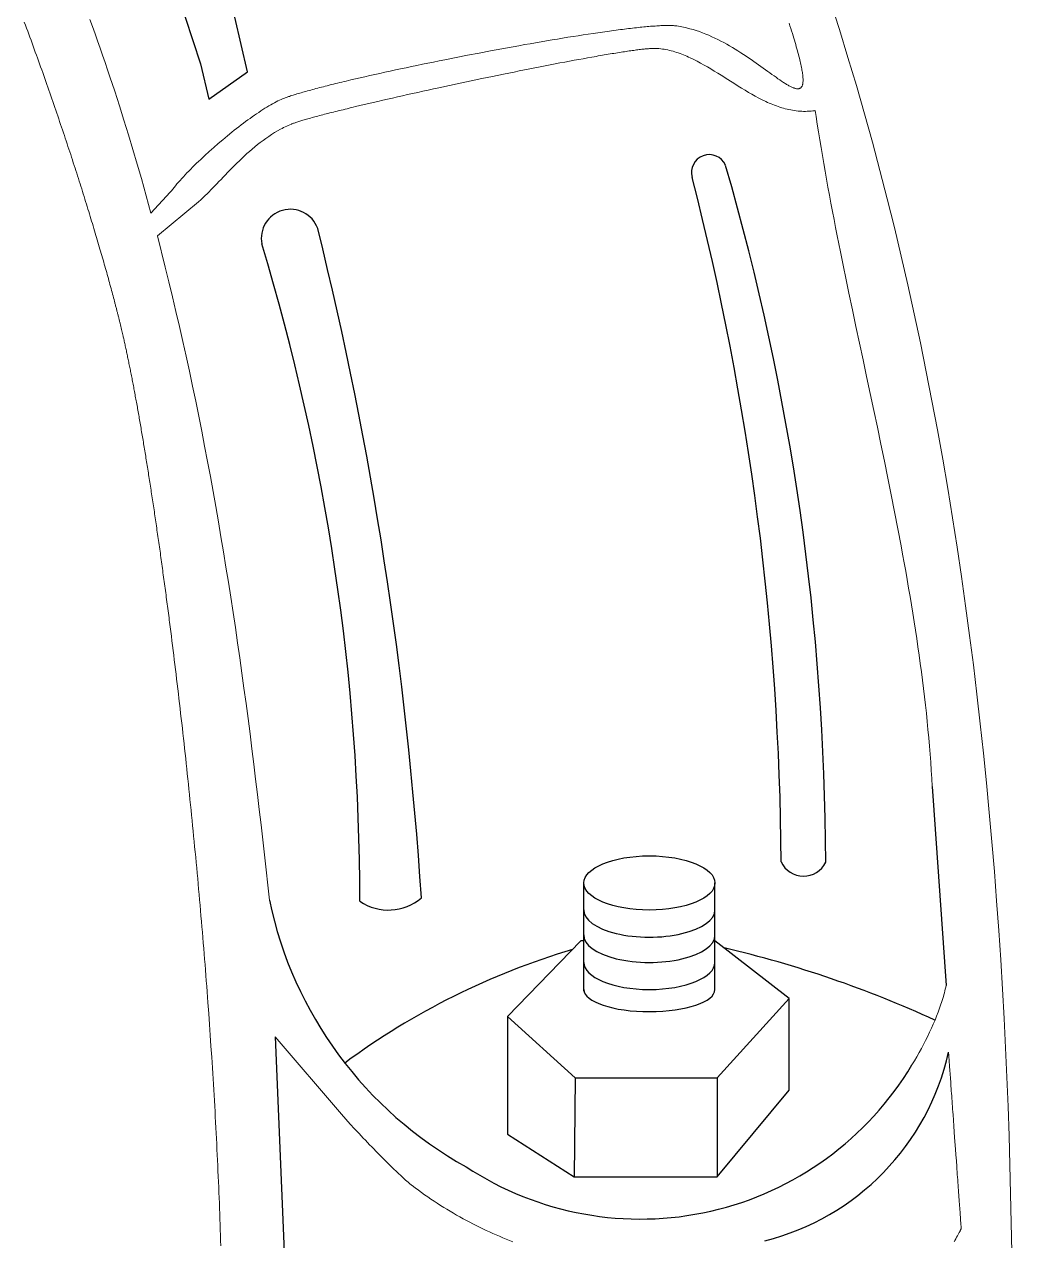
# Model space of a CAD drawing. Header units: millimetres. Extents: x 270980 to 377517, y 122245 to 152875.
# Drawn here: x 357731 to 359302, y 127368 to 129293 of the extents above; entities that cross this region are included whole.
import ezdxf

# ---------------------------------------------------------------- set-up
doc = ezdxf.new("R2010")
doc.units = ezdxf.units.MM
doc.layers.add('图层 1', color=7, linetype='Continuous', lineweight=0)

msp = doc.modelspace()

# ---------------------------------------------------------------- linework, layer by layer
for p, q in [((359166.9, 128086.6), (359189, 127771.8)), ((358615.8, 127762.4), (358615.8, 127934.7)), ((358823.3, 127765.3), (358823.3, 127933.9)), ((358611, 127842.3), (358495.2, 127722.3)), ((358615.8, 127842.3), (358611, 127842.3)), ((358940.6, 127751), (358823.3, 127842.3)), ((358826.7, 127625.3), (358940.6, 127751)), ((358940.6, 127606.2), (358940.6, 127751)), ((358495.2, 127722.3), (358602.1, 127625.3)), ((358495.2, 127722.3), (358495.2, 127536.6)), ((358127.4, 127690.3), (358143.1, 127317.1)), ((358602.1, 127625.3), (358600.5, 127468.8)), ((358602.1, 127625.3), (358826.7, 127625.3)), ((358826.7, 127625.3), (358826.7, 127468.8)), ((358826.7, 127468.8), (358940.6, 127606.2)), ((358495.2, 127536.6), (358600.5, 127468.8)), ((358600.5, 127468.8), (358826.7, 127468.8))]:
    msp.add_line(p, q)
msp.add_lwpolyline([(357857.6, 129574.1), (357905.1, 129495), (357972.9, 129341.7), (358009.2, 129230.1), (358022.3, 129174.4), (358083.8, 129217.4), (358063.5, 129304.2), (358012.9, 129430.2), (357969.1, 129502.4), (357928.7, 129579.3), (357916.9, 129582.6), (357902.2, 129582.6), (357884.7, 129582.6), (357857.6, 129574.1)])
for centre, radius, start, end in [((358814.2, 129058.3), 28.2, 23.9083, 196.076), ((354992, 127954), 4006.5, 0.1814, 16.1599), ((354454.6, 127936), 4473.6, 0.4023, 14.4262), ((358151.5, 128953.8), 46.1, 20.2853, 190.9375), ((352303.8, 127515.5), 6067.8, 3.73272, 13.86762), ((354662.9, 127898.9), 3598.7, 0.0962, 16.8999), ((358963.4, 127983.7), 39, 204.7972, 334.0002), ((358306.6, 127970.3), 79.3, 235.448, 311.0897), ((358734, 128035.1), 628.9, 191.7883, 241.0402), ((358435.1, 126110.9), 1766.7, 65.37, 76.8275), ((358925.1, 126721), 1154.8, 106.4738, 126.5351), ((358806, 127752.2), 396.3, 284.05, 347.4465), ((358705.2, 127902.4), 500.4, 236.554, 329.1869)]:
    msp.add_arc(centre, radius, start, end)
msp.add_ellipse((358719.5, 127933.9), major_axis=(103.8, 0), ratio=0.413366)
for centre, ratio, start_param in [((358719.5, 127891), 0.413366, 3.128772), ((358719.5, 127851), 0.413366, 3.128554), ((358719.5, 127808.2), 0.413366, 3.141593), ((358719.5, 127765.3), 0.337938, 3.146983)]:
    msp.add_ellipse(centre, major_axis=(103.8, 0), ratio=ratio, start_param=start_param, end_param=6.283185)
at = {"layer": '图层 1'}
for p, q in [((357834.4, 129300.3), (357838.5, 129289)), ((358941.9, 129290.3), (358940.6, 129294.5)), ((357838.5, 129289), (357842.6, 129277.7)), ((357842.6, 129277.7), (357846.6, 129266.4)), ((358598.8, 129273.4), (358606.9, 129274.7)), ((358606.9, 129274.7), (358614.8, 129276)), ((358614.8, 129276), (358622.7, 129277.1)), ((358622.7, 129277.1), (358630.4, 129278.3)), ((358630.4, 129278.3), (358638, 129279.4)), ((358638, 129279.4), (358645.4, 129280.5)), ((358645.4, 129280.5), (358649.1, 129281)), ((358649.1, 129281), (358652.7, 129281.5)), ((358652.7, 129281.5), (358656.3, 129282)), ((358656.3, 129282), (358659.8, 129282.5)), ((358659.8, 129282.5), (358663.3, 129283)), ((358663.3, 129283), (358666.8, 129283.4)), ((358666.8, 129283.4), (358670.2, 129283.9)), ((358670.2, 129283.9), (358673.6, 129284.3)), ((358673.6, 129284.3), (358677, 129284.7)), ((358677, 129284.7), (358680.2, 129285.2)), ((358680.2, 129285.2), (358683.5, 129285.6)), ((358683.5, 129285.6), (358686.7, 129285.9)), ((358686.7, 129285.9), (358689.9, 129286.3)), ((358689.9, 129286.3), (358693, 129286.7)), ((358693, 129286.7), (358696, 129287)), ((358696, 129287), (358699, 129287.3)), ((358699, 129287.3), (358702, 129287.7)), ((358702, 129287.7), (358704.9, 129288)), ((358704.9, 129288), (358707.8, 129288.3)), ((358707.8, 129288.3), (358710.6, 129288.5)), ((358710.6, 129288.5), (358713.3, 129288.8)), ((358713.3, 129288.8), (358716.1, 129289)), ((358716.1, 129289), (358718.7, 129289.3)), ((358718.7, 129289.3), (358721.3, 129289.5)), ((358721.3, 129289.5), (358723.8, 129289.7)), ((358723.8, 129289.7), (358726.3, 129289.9)), ((358726.3, 129289.9), (358728.7, 129290)), ((358728.7, 129290), (358731.1, 129290.2)), ((358731.1, 129290.2), (358733.4, 129290.3)), ((358733.4, 129290.3), (358735.6, 129290.5)), ((358735.6, 129290.5), (358737.8, 129290.6)), ((358737.8, 129290.6), (358739.9, 129290.7)), ((358739.9, 129290.7), (358742, 129290.7)), ((358742, 129290.7), (358744, 129290.8)), ((358744, 129290.8), (358745.9, 129290.8)), ((358745.9, 129290.8), (358747.8, 129290.9)), ((358747.8, 129290.9), (358749.6, 129290.9)), ((358749.6, 129290.9), (358751.3, 129290.9)), ((358751.3, 129290.9), (358753, 129290.8)), ((358753, 129290.8), (358754.6, 129290.8)), ((358754.6, 129290.8), (358756.1, 129290.7)), ((358756.1, 129290.7), (358757.6, 129290.6)), ((358757.6, 129290.6), (358759, 129290.5)), ((358759, 129290.5), (358760.3, 129290.4)), ((358760.3, 129290.4), (358761.5, 129290.3)), ((358761.5, 129290.3), (358762.1, 129290.2)), ((358762.1, 129290.2), (358762.4, 129290.2)), ((358762.4, 129290.2), (358763.1, 129290.1)), ((358763.1, 129290.1), (358765.7, 129289.7)), ((358765.7, 129289.7), (358768.3, 129289.3)), ((358768.3, 129289.3), (358770.8, 129288.8)), ((358770.8, 129288.8), (358773.4, 129288.3)), ((358773.4, 129288.3), (358776, 129287.7)), ((358776, 129287.7), (358778.5, 129287.1)), ((358778.5, 129287.1), (358783.6, 129285.8)), ((358783.6, 129285.8), (358788.7, 129284.4)), ((358788.7, 129284.4), (358793.7, 129282.8)), ((358793.7, 129282.8), (358798.7, 129281.1)), ((358798.7, 129281.1), (358803.7, 129279.3)), ((358803.7, 129279.3), (358808.6, 129277.3)), ((358808.6, 129277.3), (358813.5, 129275.3)), ((358813.5, 129275.3), (358818.3, 129273.1)), ((358943.2, 129286.2), (358941.9, 129290.3)), ((358944.5, 129282.3), (358943.2, 129286.2)), ((358945.7, 129278.4), (358944.5, 129282.3)), ((358946.8, 129274.6), (358945.7, 129278.4)), ((358948, 129270.9), (358946.8, 129274.6)), ((357846.6, 129266.4), (357850.5, 129255)), ((358486.2, 129254), (358504.1, 129257.3)), ((358504.1, 129257.3), (358513.1, 129258.9)), ((358513.1, 129258.9), (358521.9, 129260.5)), ((358521.9, 129260.5), (358530.8, 129262)), ((358530.8, 129262), (358539.5, 129263.6)), ((358539.5, 129263.6), (358548.3, 129265.1)), ((358548.3, 129265.1), (358556.9, 129266.5)), ((358556.9, 129266.5), (358565.5, 129268)), ((358565.5, 129268), (358573.9, 129269.4)), ((358573.9, 129269.4), (358582.3, 129270.8)), ((358582.3, 129270.8), (358590.6, 129272.1)), ((358590.6, 129272.1), (358598.8, 129273.4)), ((358818.3, 129273.1), (358823.1, 129270.9)), ((358823.1, 129270.9), (358827.9, 129268.6)), ((358827.9, 129268.6), (358832.6, 129266.2)), ((358832.6, 129266.2), (358837.2, 129263.7)), ((358837.2, 129263.7), (358841.8, 129261.2)), ((358841.8, 129261.2), (358846.4, 129258.6)), ((358846.4, 129258.6), (358850.9, 129255.9)), ((358850.9, 129255.9), (358855.3, 129253.2)), ((358949, 129267.4), (358948, 129270.9)), ((358950.1, 129263.9), (358949, 129267.4)), ((358951.1, 129260.5), (358950.1, 129263.9)), ((358952, 129257.2), (358951.1, 129260.5)), ((358952.9, 129254), (358952, 129257.2)), ((357850.5, 129255), (357854.5, 129243.7)), ((357854.5, 129243.7), (357858.3, 129232.3)), ((358386.9, 129234.8), (358395.8, 129236.6)), ((358395.8, 129236.6), (358413.8, 129240.2)), ((358413.8, 129240.2), (358431.9, 129243.7)), ((358431.9, 129243.7), (358450, 129247.2)), ((358450, 129247.2), (358468.1, 129250.6)), ((358468.1, 129250.6), (358486.2, 129254)), ((358607.7, 129237), (358600.5, 129235.7)), ((358614.8, 129238.3), (358607.7, 129237)), ((358621.8, 129239.6), (358614.8, 129238.3)), ((358628.7, 129240.8), (358621.8, 129239.6)), ((358632, 129241.4), (358628.7, 129240.8)), ((358635.4, 129242), (358632, 129241.4)), ((358638.6, 129242.6), (358635.4, 129242)), ((358641.9, 129243.1), (358638.6, 129242.6)), ((358645.1, 129243.7), (358641.9, 129243.1)), ((358648.2, 129244.2), (358645.1, 129243.7)), ((358651.4, 129244.7), (358648.2, 129244.2)), ((358654.4, 129245.3), (358651.4, 129244.7)), ((358657.5, 129245.8), (358654.4, 129245.3)), ((358660.5, 129246.3), (358657.5, 129245.8)), ((358663.4, 129246.7), (358660.5, 129246.3)), ((358666.3, 129247.2), (358663.4, 129246.7)), ((358669.1, 129247.7), (358666.3, 129247.2)), ((358671.9, 129248.1), (358669.1, 129247.7)), ((358674.7, 129248.5), (358671.9, 129248.1)), ((358677.4, 129248.9), (358674.7, 129248.5)), ((358680, 129249.3), (358677.4, 129248.9)), ((358682.6, 129249.7), (358680, 129249.3)), ((358685.1, 129250.1), (358682.6, 129249.7)), ((358687.6, 129250.5), (358685.1, 129250.1)), ((358690.1, 129250.8), (358687.6, 129250.5)), ((358692.4, 129251.2), (358690.1, 129250.8)), ((358694.8, 129251.5), (358692.4, 129251.2)), ((358697, 129251.8), (358694.8, 129251.5)), ((358699.2, 129252.1), (358697, 129251.8)), ((358701.4, 129252.3), (358699.2, 129252.1)), ((358703.5, 129252.6), (358701.4, 129252.3)), ((358705.5, 129252.9), (358703.5, 129252.6)), ((358707.5, 129253.1), (358705.5, 129252.9)), ((358709.4, 129253.3), (358707.5, 129253.1)), ((358711.2, 129253.5), (358709.4, 129253.3)), ((358713, 129253.7), (358711.2, 129253.5)), ((358714.7, 129253.8), (358713, 129253.7)), ((358716.4, 129254), (358714.7, 129253.8)), ((358718, 129254.1), (358716.4, 129254)), ((358719.5, 129254.2), (358718, 129254.1)), ((358721, 129254.3), (358719.5, 129254.2)), ((358722.3, 129254.4), (358721, 129254.3)), ((358723.7, 129254.5), (358722.3, 129254.4)), ((358724.9, 129254.5), (358723.7, 129254.5)), ((358726.1, 129254.6), (358724.9, 129254.5)), ((358727.2, 129254.6), (358726.1, 129254.6)), ((358728.2, 129254.6), (358727.2, 129254.6)), ((358729.2, 129254.6), (358728.2, 129254.6)), ((358729.7, 129254.5), (358729.2, 129254.6)), ((358730.4, 129254.5), (358729.7, 129254.5)), ((358731.8, 129254.4), (358730.4, 129254.5)), ((358734.6, 129254.2), (358731.8, 129254.4)), ((358737.4, 129253.9), (358734.6, 129254.2)), ((358740.2, 129253.6), (358737.4, 129253.9)), ((358743, 129253.1), (358740.2, 129253.6)), ((358745.8, 129252.6), (358743, 129253.1)), ((358748.6, 129252.1), (358745.8, 129252.6)), ((358751.4, 129251.4), (358748.6, 129252.1)), ((358754.2, 129250.8), (358751.4, 129251.4)), ((358756.9, 129250), (358754.2, 129250.8)), ((358759.7, 129249.2), (358756.9, 129250)), ((358762.5, 129248.3), (358759.7, 129249.2)), ((358765.2, 129247.4), (358762.5, 129248.3)), ((358768, 129246.4), (358765.2, 129247.4)), ((358770.7, 129245.4), (358768, 129246.4)), ((358773.4, 129244.4), (358770.7, 129245.4)), ((358776.2, 129243.2), (358773.4, 129244.4)), ((358778.9, 129242.1), (358776.2, 129243.2)), ((358781.6, 129240.9), (358778.9, 129242.1)), ((358784.3, 129239.6), (358781.6, 129240.9)), ((358789.8, 129237), (358784.3, 129239.6)), ((358795.2, 129234.2), (358789.8, 129237)), ((358855.3, 129253.2), (358859.7, 129250.5)), ((358859.7, 129250.5), (358864, 129247.8)), ((358864, 129247.8), (358868.3, 129245)), ((358868.3, 129245), (358872.4, 129242.3)), ((358872.4, 129242.3), (358876.5, 129239.5)), ((358876.5, 129239.5), (358880.6, 129236.8)), ((358880.6, 129236.8), (358884.6, 129234)), ((358953.8, 129250.9), (358952.9, 129254)), ((358954.6, 129247.9), (358953.8, 129250.9)), ((358955.4, 129244.9), (358954.6, 129247.9)), ((358956.1, 129242.1), (358955.4, 129244.9)), ((358956.8, 129239.3), (358956.1, 129242.1)), ((358957.5, 129236.7), (358956.8, 129239.3)), ((358958.1, 129234.1), (358957.5, 129236.7)), ((357858.3, 129232.3), (357862.2, 129220.9)), ((357862.2, 129220.9), (357866, 129209.5)), ((358293, 129215), (358301.1, 129216.8)), ((358301.1, 129216.8), (358309.3, 129218.6)), ((358309.3, 129218.6), (358317.6, 129220.4)), ((358317.6, 129220.4), (358326, 129222.2)), ((358326, 129222.2), (358334.5, 129224)), ((358334.5, 129224), (358343, 129225.8)), ((358343, 129225.8), (358351.7, 129227.6)), ((358351.7, 129227.6), (358360.4, 129229.4)), ((358360.4, 129229.4), (358369.2, 129231.2)), ((358369.2, 129231.2), (358378, 129233)), ((358378, 129233), (358386.9, 129234.8)), ((358505.4, 129217.2), (358497, 129215.5)), ((358513.7, 129218.9), (358505.4, 129217.2)), ((358522, 129220.6), (358513.7, 129218.9)), ((358530.2, 129222.2), (358522, 129220.6)), ((358538.4, 129223.8), (358530.2, 129222.2)), ((358546.5, 129225.4), (358538.4, 129223.8)), ((358554.5, 129227), (358546.5, 129225.4)), ((358562.4, 129228.5), (358554.5, 129227)), ((358570.2, 129230), (358562.4, 129228.5)), ((358578, 129231.5), (358570.2, 129230)), ((358585.6, 129232.9), (358578, 129231.5)), ((358593.1, 129234.3), (358585.6, 129232.9)), ((358600.5, 129235.7), (358593.1, 129234.3)), ((358800.6, 129231.3), (358795.2, 129234.2)), ((358806, 129228.3), (358800.6, 129231.3)), ((358811.4, 129225.2), (358806, 129228.3)), ((358816.8, 129222), (358811.4, 129225.2)), ((358822.2, 129218.7), (358816.8, 129222)), ((358827.6, 129215.4), (358822.2, 129218.7)), ((358884.6, 129234), (358888.5, 129231.3)), ((358888.5, 129231.3), (358892.3, 129228.6)), ((358892.3, 129228.6), (358896, 129225.9)), ((358896, 129225.9), (358899.7, 129223.3)), ((358899.7, 129223.3), (358903.3, 129220.7)), ((358903.3, 129220.7), (358906.8, 129218.2)), ((358906.8, 129218.2), (358910.2, 129215.7)), ((358958.7, 129231.6), (358958.1, 129234.1)), ((358959.2, 129229.2), (358958.7, 129231.6)), ((358959.7, 129226.8), (358959.2, 129229.2)), ((358960.1, 129224.6), (358959.7, 129226.8)), ((358960.6, 129222.4), (358960.1, 129224.6)), ((358960.9, 129220.3), (358960.6, 129222.4)), ((358961.3, 129218.3), (358960.9, 129220.3)), ((358961.6, 129216.4), (358961.3, 129218.3)), ((357866, 129209.5), (357873.6, 129186.7)), ((358216.3, 129197.2), (358219.6, 129198)), ((358219.6, 129198), (358222.9, 129198.8)), ((358222.9, 129198.8), (358226.2, 129199.6)), ((358226.2, 129199.6), (358229.6, 129200.4)), ((358229.6, 129200.4), (358233, 129201.2)), ((358233, 129201.2), (358236.5, 129202.1)), ((358236.5, 129202.1), (358240, 129202.9)), ((358240, 129202.9), (358243.5, 129203.7)), ((358243.5, 129203.7), (358247.1, 129204.6)), ((358247.1, 129204.6), (358254.4, 129206.3)), ((358254.4, 129206.3), (358261.9, 129208)), ((358261.9, 129208), (358269.5, 129209.7)), ((358269.5, 129209.7), (358277.2, 129211.5)), ((358277.2, 129211.5), (358285, 129213.3)), ((358285, 129213.3), (358293, 129215)), ((358420.3, 129199.6), (358403.2, 129195.9)), ((358437.4, 129203.2), (358420.3, 129199.6)), ((358454.5, 129206.8), (358437.4, 129203.2)), ((358471.5, 129210.3), (358454.5, 129206.8)), ((358488.5, 129213.8), (358471.5, 129210.3)), ((358497, 129215.5), (358488.5, 129213.8)), ((358832.9, 129212), (358827.6, 129215.4)), ((358843.7, 129205.1), (358832.9, 129212)), ((358854.5, 129198.3), (358843.7, 129205.1)), ((358859.9, 129194.9), (358854.5, 129198.3)), ((358910.2, 129215.7), (358913.5, 129213.3)), ((358913.5, 129213.3), (358916.7, 129211)), ((358916.7, 129211), (358919.9, 129208.8)), ((358919.9, 129208.8), (358922.9, 129206.6)), ((358922.9, 129206.6), (358925.9, 129204.6)), ((358925.9, 129204.6), (358928.7, 129202.7)), ((358928.7, 129202.7), (358930.1, 129201.7)), ((358930.1, 129201.7), (358931.5, 129200.8)), ((358931.5, 129200.8), (358932.8, 129200)), ((358932.8, 129200), (358934.1, 129199.1)), ((358934.1, 129199.1), (358935.4, 129198.4)), ((358935.4, 129198.4), (358936.7, 129197.6)), ((358936.7, 129197.6), (358937.9, 129196.9)), ((358961.8, 129214.6), (358961.6, 129216.4)), ((358962.1, 129212.8), (358961.8, 129214.6)), ((358961.8, 129197.2), (358962.1, 129198.1)), ((358962.2, 129211.1), (358962.1, 129212.8)), ((358962.1, 129198.1), (358962.2, 129199.1)), ((358962.4, 129209.5), (358962.2, 129211.1)), ((358962.2, 129199.1), (358962.4, 129200.1)), ((358962.5, 129207.9), (358962.4, 129209.5)), ((358962.4, 129200.1), (358962.5, 129201.3)), ((358962.6, 129206.4), (358962.5, 129207.9)), ((358962.5, 129201.3), (358962.6, 129202.5)), ((358962.6, 129205), (358962.6, 129206.4)), ((358962.6, 129203.7), (358962.6, 129205)), ((358962.6, 129202.5), (358962.6, 129203.7)), ((357873.6, 129186.7), (357881, 129163.8)), ((358146.6, 129177.6), (358148.3, 129178.2)), ((358148.3, 129178.2), (358150, 129178.7)), ((358150, 129178.7), (358151.8, 129179.3)), ((358151.8, 129179.3), (358153.7, 129180)), ((358153.7, 129180), (358155.7, 129180.6)), ((358155.7, 129180.6), (358157.7, 129181.2)), ((358157.7, 129181.2), (358159.7, 129181.8)), ((358159.7, 129181.8), (358161.8, 129182.5)), ((358161.8, 129182.5), (358164, 129183.2)), ((358164, 129183.2), (358166.3, 129183.8)), ((358166.3, 129183.8), (358168.6, 129184.5)), ((358168.6, 129184.5), (358171, 129185.2)), ((358171, 129185.2), (358173.4, 129185.9)), ((358173.4, 129185.9), (358175.9, 129186.6)), ((358175.9, 129186.6), (358178.4, 129187.3)), ((358178.4, 129187.3), (358181, 129188)), ((358181, 129188), (358183.7, 129188.7)), ((358183.7, 129188.7), (358186.4, 129189.5)), ((358186.4, 129189.5), (358189.2, 129190.2)), ((358189.2, 129190.2), (358192, 129190.9)), ((358192, 129190.9), (358194.8, 129191.7)), ((358194.8, 129191.7), (358197.8, 129192.5)), ((358197.8, 129192.5), (358200.7, 129193.2)), ((358200.7, 129193.2), (358203.7, 129194)), ((358203.7, 129194), (358206.8, 129194.8)), ((358206.8, 129194.8), (358209.9, 129195.6)), ((358209.9, 129195.6), (358213.1, 129196.4)), ((358213.1, 129196.4), (358216.3, 129197.2)), ((358328.7, 129179.6), (358320.8, 129177.8)), ((358336.8, 129181.4), (358328.7, 129179.6)), ((358344.8, 129183.2), (358336.8, 129181.4)), ((358353, 129185), (358344.8, 129183.2)), ((358361.3, 129186.8), (358353, 129185)), ((358369.6, 129188.6), (358361.3, 129186.8)), ((358377.9, 129190.5), (358369.6, 129188.6)), ((358386.3, 129192.3), (358377.9, 129190.5)), ((358403.2, 129195.9), (358386.3, 129192.3)), ((358865.3, 129191.6), (358859.9, 129194.9)), ((358870.8, 129188.3), (358865.3, 129191.6)), ((358876.2, 129185), (358870.8, 129188.3)), ((358881.7, 129181.9), (358876.2, 129185)), ((358887.1, 129178.9), (358881.7, 129181.9)), ((358892.6, 129175.9), (358887.1, 129178.9)), ((358937.9, 129196.9), (358939.1, 129196.2)), ((358939.1, 129196.2), (358940.3, 129195.5)), ((358940.3, 129195.5), (358941.5, 129194.9)), ((358941.5, 129194.9), (358942.6, 129194.3)), ((358942.6, 129194.3), (358943.7, 129193.8)), ((358943.7, 129193.8), (358944.7, 129193.3)), ((358944.7, 129193.3), (358945.8, 129192.8)), ((358945.8, 129192.8), (358946.8, 129192.4)), ((358946.8, 129192.4), (358947.8, 129192)), ((358947.8, 129192), (358948.7, 129191.7)), ((358948.7, 129191.7), (358949.7, 129191.4)), ((358949.7, 129191.4), (358950.6, 129191.1)), ((358950.6, 129191.1), (358951.4, 129190.9)), ((358951.4, 129190.9), (358952.3, 129190.8)), ((358952.3, 129190.8), (358953.1, 129190.7)), ((358953.1, 129190.7), (358953.8, 129190.6)), ((358953.8, 129190.6), (358954.6, 129190.6)), ((358954.6, 129190.6), (358955.3, 129190.7)), ((358955.3, 129190.7), (358956, 129190.8)), ((358956, 129190.8), (358956.6, 129190.9)), ((358956.6, 129190.9), (358957.2, 129191.1)), ((358957.2, 129191.1), (358957.8, 129191.4)), ((358957.8, 129191.4), (358958.4, 129191.7)), ((358958.4, 129191.7), (358958.9, 129192.1)), ((358958.9, 129192.1), (358959.4, 129192.5)), ((358959.4, 129192.5), (358959.8, 129193)), ((358959.8, 129193), (358960.3, 129193.5)), ((358960.3, 129193.5), (358960.6, 129194.1)), ((358960.6, 129194.1), (358961, 129194.8)), ((358961, 129194.8), (358961.3, 129195.5)), ((358961.3, 129195.5), (358961.6, 129196.3)), ((358961.6, 129196.3), (358961.8, 129197.2)), ((357881, 129163.8), (357888.2, 129140.8)), ((358107.9, 129157.7), (358111.1, 129159.8)), ((358111.1, 129159.8), (358114.3, 129161.7)), ((358114.3, 129161.7), (358117.3, 129163.6)), ((358117.3, 129163.6), (358120.4, 129165.3)), ((358120.4, 129165.3), (358123.3, 129167)), ((358123.3, 129167), (358126.2, 129168.6)), ((358126.2, 129168.6), (358128.9, 129170)), ((358128.9, 129170), (358131.7, 129171.4)), ((358131.7, 129171.4), (358134.3, 129172.7)), ((358134.3, 129172.7), (358136.8, 129173.8)), ((358136.8, 129173.8), (358139.3, 129174.8)), ((358139.3, 129174.8), (358140.6, 129175.4)), ((358140.6, 129175.4), (358142, 129175.9)), ((358142, 129175.9), (358143.5, 129176.4)), ((358143.5, 129176.4), (358145, 129177)), ((358145, 129177), (358146.6, 129177.6)), ((358241.2, 129159.2), (358238, 129158.4)), ((358244.4, 129160), (358241.2, 129159.2)), ((358247.7, 129160.8), (358244.4, 129160)), ((358251, 129161.6), (358247.7, 129160.8)), ((358254.4, 129162.4), (358251, 129161.6)), ((358261.3, 129164), (358254.4, 129162.4)), ((358268.3, 129165.7), (358261.3, 129164)), ((358275.4, 129167.3), (358268.3, 129165.7)), ((358282.7, 129169), (358275.4, 129167.3)), ((358290.1, 129170.8), (358282.7, 129169)), ((358297.6, 129172.5), (358290.1, 129170.8)), ((358305.2, 129174.2), (358297.6, 129172.5)), ((358313, 129176), (358305.2, 129174.2)), ((358320.8, 129177.8), (358313, 129176)), ((358898.1, 129173.1), (358892.6, 129175.9)), ((358903.7, 129170.5), (358898.1, 129173.1)), ((358906.4, 129169.2), (358903.7, 129170.5)), ((358909.2, 129168), (358906.4, 129169.2)), ((358912, 129166.8), (358909.2, 129168)), ((358914.8, 129165.7), (358912, 129166.8)), ((358917.6, 129164.6), (358914.8, 129165.7)), ((358920.4, 129163.5), (358917.6, 129164.6)), ((358923.2, 129162.6), (358920.4, 129163.5)), ((358926, 129161.6), (358923.2, 129162.6)), ((358928.9, 129160.7), (358926, 129161.6)), ((358931.7, 129159.9), (358928.9, 129160.7)), ((358934.5, 129159.1), (358931.7, 129159.9)), ((358937.4, 129158.4), (358934.5, 129159.1)), ((357888.2, 129140.8), (357895.3, 129117.8)), ((358080.7, 129138.8), (358084.2, 129141.4)), ((358084.2, 129141.4), (358087.7, 129143.9)), ((358087.7, 129143.9), (358091.2, 129146.4)), ((358091.2, 129146.4), (358094.6, 129148.8)), ((358094.6, 129148.8), (358098, 129151.2)), ((358098, 129151.2), (358101.4, 129153.4)), ((358101.4, 129153.4), (358104.7, 129155.6)), ((358104.7, 129155.6), (358107.9, 129157.7)), ((358168, 129139.8), (358166.3, 129139.3)), ((358169.7, 129140.4), (358168, 129139.8)), ((358171.5, 129140.9), (358169.7, 129140.4)), ((358173.4, 129141.5), (358171.5, 129140.9)), ((358175.3, 129142), (358173.4, 129141.5)), ((358177.3, 129142.6), (358175.3, 129142)), ((358179.3, 129143.2), (358177.3, 129142.6)), ((358181.4, 129143.8), (358179.3, 129143.2)), ((358183.6, 129144.4), (358181.4, 129143.8)), ((358185.8, 129145), (358183.6, 129144.4)), ((358188.1, 129145.6), (358185.8, 129145)), ((358190.4, 129146.2), (358188.1, 129145.6)), ((358192.8, 129146.9), (358190.4, 129146.2)), ((358195.2, 129147.5), (358192.8, 129146.9)), ((358197.7, 129148.2), (358195.2, 129147.5)), ((358200.3, 129148.9), (358197.7, 129148.2)), ((358202.9, 129149.6), (358200.3, 129148.9)), ((358205.6, 129150.3), (358202.9, 129149.6)), ((358208.3, 129151), (358205.6, 129150.3)), ((358211, 129151.7), (358208.3, 129151)), ((358213.8, 129152.4), (358211, 129151.7)), ((358216.7, 129153.1), (358213.8, 129152.4)), ((358219.6, 129153.8), (358216.7, 129153.1)), ((358222.5, 129154.6), (358219.6, 129153.8)), ((358225.5, 129155.3), (358222.5, 129154.6)), ((358228.6, 129156.1), (358225.5, 129155.3)), ((358231.7, 129156.8), (358228.6, 129156.1)), ((358234.8, 129157.6), (358231.7, 129156.8)), ((358238, 129158.4), (358234.8, 129157.6)), ((358940.2, 129157.7), (358937.4, 129158.4)), ((358943.1, 129157.2), (358940.2, 129157.7)), ((358946, 129156.6), (358943.1, 129157.2)), ((358948.9, 129156.2), (358946, 129156.6)), ((358951.8, 129155.8), (358948.9, 129156.2)), ((358954.7, 129155.5), (358951.8, 129155.8)), ((358957.6, 129155.2), (358954.7, 129155.5)), ((358960.5, 129155), (358957.6, 129155.2)), ((358963.5, 129154.9), (358960.5, 129155)), ((358966.4, 129154.9), (358963.5, 129154.9)), ((358969.4, 129155), (358966.4, 129154.9)), ((358972.3, 129155.1), (358969.4, 129155)), ((358975.3, 129155.3), (358972.3, 129155.1)), ((358978.3, 129155.6), (358975.3, 129155.3)), ((358981.3, 129156), (358978.3, 129155.6)), ((358981.7, 129156.1), (358981.3, 129156)), ((358981.8, 129156.1), (358981.7, 129156.1)), ((358981.9, 129156.1), (358981.8, 129156.1)), ((358982, 129156.1), (358981.9, 129156.1)), ((358982.5, 129153), (358982, 129156.1)), ((358982, 129156.1), (358982, 129156.1)), ((358982, 129156.1), (358982, 129156.1)), ((358982, 129156.1), (358982, 129156.1)), ((358983.4, 129146.9), (358982.5, 129153)), ((358985.2, 129134.6), (358983.4, 129146.9)), ((358051.9, 129116.2), (358059.1, 129122.1)), ((358059.1, 129122.1), (358062.8, 129125)), ((358062.8, 129125), (358066.4, 129127.8)), ((358066.4, 129127.8), (358070, 129130.6)), ((358070, 129130.6), (358073.6, 129133.4)), ((358073.6, 129133.4), (358077.2, 129136.1)), ((358077.2, 129136.1), (358080.7, 129138.8)), ((358126.5, 129121.3), (358121.9, 129118.4)), ((358131.3, 129124.1), (358126.5, 129121.3)), ((358136, 129126.7), (358131.3, 129124.1)), ((358138.4, 129128), (358136, 129126.7)), ((358140.9, 129129.2), (358138.4, 129128)), ((358143.3, 129130.4), (358140.9, 129129.2)), ((358145.8, 129131.6), (358143.3, 129130.4)), ((358148.2, 129132.7), (358145.8, 129131.6)), ((358150.7, 129133.8), (358148.2, 129132.7)), ((358153.2, 129134.8), (358150.7, 129133.8)), ((358153.5, 129134.9), (358153.2, 129134.8)), ((358153.8, 129135.1), (358153.5, 129134.9)), ((358154.3, 129135.2), (358153.8, 129135.1)), ((358155.4, 129135.7), (358154.3, 129135.2)), ((358156.5, 129136.1), (358155.4, 129135.7)), ((358157.7, 129136.5), (358156.5, 129136.1)), ((358158.9, 129136.9), (358157.7, 129136.5)), ((358160.3, 129137.4), (358158.9, 129136.9)), ((358161.7, 129137.9), (358160.3, 129137.4)), ((358163.1, 129138.3), (358161.7, 129137.9)), ((358164.7, 129138.8), (358163.1, 129138.3)), ((358166.3, 129139.3), (358164.7, 129138.8)), ((358987.2, 129122.3), (358985.2, 129134.6)), ((358989.1, 129110), (358987.2, 129122.3)), ((357895.3, 129117.8), (357902.3, 129094.7)), ((358030.3, 129097.8), (358037.4, 129104)), ((358037.4, 129104), (358044.6, 129110.1)), ((358044.6, 129110.1), (358051.9, 129116.2)), ((358099.6, 129102.3), (358095.3, 129098.8)), ((358103.9, 129105.7), (358099.6, 129102.3)), ((358108.3, 129109), (358103.9, 129105.7)), ((358112.8, 129112.2), (358108.3, 129109)), ((358117.3, 129115.4), (358112.8, 129112.2)), ((358121.9, 129118.4), (358117.3, 129115.4)), ((358991.2, 129097.6), (358989.1, 129110)), ((357902.3, 129094.7), (357909.1, 129071.6)), ((358009.7, 129078.9), (358013.1, 129082.1)), ((358013.1, 129082.1), (358016.4, 129085.2)), ((358016.4, 129085.2), (358023.3, 129091.5)), ((358023.3, 129091.5), (358030.3, 129097.8)), ((358078.8, 129084.3), (358074.8, 129080.6)), ((358082.8, 129088), (358078.8, 129084.3)), ((358086.9, 129091.6), (358082.8, 129088)), ((358091.1, 129095.2), (358086.9, 129091.6)), ((358095.3, 129098.8), (358091.1, 129095.2)), ((358993.3, 129085.1), (358991.2, 129097.6)), ((358995.4, 129072.6), (358993.3, 129085.1)), ((357909.1, 129071.6), (357915.8, 129048.5)), ((357990.8, 129060.4), (357993.8, 129063.4)), ((357993.8, 129063.4), (357996.9, 129066.5)), ((357996.9, 129066.5), (358000, 129069.6)), ((358000, 129069.6), (358003.2, 129072.7)), ((358003.2, 129072.7), (358006.4, 129075.8)), ((358006.4, 129075.8), (358009.7, 129078.9)), ((358059.5, 129065.6), (358055.9, 129061.9)), ((358063.2, 129069.4), (358059.5, 129065.6)), ((358067, 129073.1), (358063.2, 129069.4)), ((358070.9, 129076.9), (358067, 129073.1)), ((358074.8, 129080.6), (358070.9, 129076.9)), ((358997.6, 129060.1), (358995.4, 129072.6)), ((357915.8, 129048.5), (357930.5, 128993.8)), ((357974.5, 129042.8), (357977, 129045.6)), ((357977, 129045.6), (357979.6, 129048.5)), ((357979.6, 129048.5), (357982.3, 129051.4)), ((357982.3, 129051.4), (357985.1, 129054.4)), ((357985.1, 129054.4), (357987.9, 129057.4)), ((357987.9, 129057.4), (357990.8, 129060.4)), ((358038.5, 129043.8), (358035.2, 129040.4)), ((358041.9, 129047.3), (358038.5, 129043.8)), ((358045.3, 129050.9), (358041.9, 129047.3)), ((358048.7, 129054.5), (358045.3, 129050.9)), ((358052.3, 129058.2), (358048.7, 129054.5)), ((358055.9, 129061.9), (358052.3, 129058.2)), ((358999.8, 129047.5), (358997.6, 129060.1)), ((359002.1, 129034.8), (358999.8, 129047.5)), ((357930.5, 128993.8), (357961.5, 129026.8)), ((357961.5, 129026.8), (357963.4, 129029.3)), ((357963.4, 129029.3), (357965.4, 129031.9)), ((357965.4, 129031.9), (357967.5, 129034.5)), ((357967.5, 129034.5), (357969.8, 129037.2)), ((357969.8, 129037.2), (357972.1, 129040)), ((357972.1, 129040), (357974.5, 129042.8)), ((358019.8, 129024.5), (358016.9, 129021.7)), ((358022.8, 129027.5), (358019.8, 129024.5)), ((358025.8, 129030.5), (358022.8, 129027.5)), ((358028.9, 129033.7), (358025.8, 129030.5)), ((358032, 129037), (358028.9, 129033.7)), ((358035.2, 129040.4), (358032, 129037)), ((359004.4, 129022.2), (359002.1, 129034.8)), ((358006, 129011.7), (357941.1, 128957.8)), ((358007.3, 129012.8), (358006, 129011.7)), ((358008.7, 129014), (358007.3, 129012.8)), ((358010, 129015.1), (358008.7, 129014)), ((358011.4, 129016.4), (358010, 129015.1)), ((358012.7, 129017.6), (358011.4, 129016.4)), ((358014.1, 129018.9), (358012.7, 129017.6)), ((358016.9, 129021.7), (358014.1, 129018.9)), ((359006.8, 129009.5), (359004.4, 129022.2)), ((359009.2, 128996.7), (359006.8, 129009.5)), ((359011.7, 128983.9), (359009.2, 128996.7)), ((359014.2, 128971.1), (359011.7, 128983.9)), ((359016.7, 128958.2), (359014.2, 128971.1)), ((357941.1, 128957.8), (357953.4, 128908.6)), ((359019.2, 128945.3), (359016.7, 128958.2)), ((359021.8, 128932.4), (359019.2, 128945.3)), ((359024.5, 128919.4), (359021.8, 128932.4)), ((359027.1, 128906.4), (359024.5, 128919.4)), ((357953.4, 128908.6), (357959.2, 128885.1)), ((359029.8, 128893.4), (359027.1, 128906.4)), ((359035.2, 128867.3), (359029.8, 128893.4)), ((357959.2, 128885.1), (357964.9, 128861.6)), ((357964.9, 128861.6), (357970.5, 128838.1)), ((359040.7, 128841), (359035.2, 128867.3)), ((357970.5, 128838.1), (357976, 128814.5)), ((359046.3, 128814.7), (359040.7, 128841)), ((357976, 128814.5), (357981.3, 128790.9)), ((359051.9, 128788.3), (359046.3, 128814.7)), ((357981.3, 128790.9), (357986.6, 128767.3)), ((359057.5, 128761.8), (359051.9, 128788.3)), ((357986.6, 128767.3), (357991.7, 128743.6)), ((359063.2, 128735.2), (359057.5, 128761.8)), ((357991.7, 128743.6), (357996.8, 128719.9)), ((357996.8, 128719.9), (358001.7, 128696.2)), ((359068.9, 128708.5), (359063.2, 128735.2)), ((359074.6, 128681.8), (359068.9, 128708.5)), ((358001.7, 128696.2), (358006.6, 128672.4)), ((359080.2, 128655.1), (359074.6, 128681.8)), ((358006.6, 128672.4), (358011.3, 128648.7)), ((358011.3, 128648.7), (358015.9, 128624.9)), ((359085.8, 128628.3), (359080.2, 128655.1)), ((358015.9, 128624.9), (358020.5, 128601)), ((359091.4, 128601.5), (359085.8, 128628.3)), ((358020.5, 128601), (358024.9, 128577.2)), ((359096.8, 128574.7), (359091.4, 128601.5)), ((358024.9, 128577.2), (358029.2, 128553.3)), ((359102.2, 128547.9), (359096.8, 128574.7)), ((358029.2, 128553.3), (358033.5, 128529.5)), ((359107.5, 128521), (359102.2, 128547.9)), ((358033.5, 128529.5), (358037.7, 128505.6)), ((358037.7, 128505.6), (358041.7, 128481.7)), ((359112.7, 128494.2), (359107.5, 128521)), ((359117.7, 128467.4), (359112.7, 128494.2)), ((358041.7, 128481.7), (358045.7, 128457.7)), ((359120.2, 128454), (359117.7, 128467.4)), ((358045.7, 128457.7), (358049.6, 128433.8)), ((359122.6, 128440.7), (359120.2, 128454)), ((358049.6, 128433.8), (358053.5, 128409.8)), ((359125, 128427.3), (359122.6, 128440.7)), ((358053.5, 128409.8), (358057.2, 128385.9)), ((359127.4, 128413.9), (359125, 128427.3)), ((359129.7, 128400.6), (359127.4, 128413.9)), ((359131.9, 128387.2), (359129.7, 128400.6)), ((358057.2, 128385.9), (358060.9, 128361.9)), ((359134.2, 128373.9), (359131.9, 128387.2)), ((359136.3, 128360.6), (359134.2, 128373.9)), ((358060.9, 128361.9), (358064.5, 128337.9)), ((359138.4, 128347.3), (359136.3, 128360.6)), ((358064.5, 128337.9), (358068, 128313.9)), ((359140.5, 128334.1), (359138.4, 128347.3)), ((359142.5, 128320.8), (359140.5, 128334.1)), ((358068, 128313.9), (358071.4, 128289.9)), ((359144.4, 128307.6), (359142.5, 128320.8)), ((359146.3, 128294.3), (359144.4, 128307.6)), ((359148.1, 128281.1), (359146.3, 128294.3)), ((358071.4, 128289.9), (358074.8, 128266)), ((359149.9, 128268), (359148.1, 128281.1)), ((358074.8, 128266), (358078.1, 128242)), ((359151.6, 128254.8), (359149.9, 128268)), ((359153.2, 128241.7), (359151.6, 128254.8)), ((358078.1, 128242), (358081.4, 128218)), ((359154.8, 128228.6), (359153.2, 128241.7)), ((358081.4, 128218), (358084.5, 128194)), ((359156.3, 128215.5), (359154.8, 128228.6)), ((359157.7, 128202.5), (359156.3, 128215.5)), ((359159, 128189.5), (359157.7, 128202.5)), ((358084.5, 128194), (358087.7, 128170)), ((359160.3, 128176.5), (359159, 128189.5)), ((358087.7, 128170), (358090.7, 128146)), ((359161.5, 128163.6), (359160.3, 128176.5)), ((359162.6, 128150.6), (359161.5, 128163.6)), ((358090.7, 128146), (358093.7, 128122)), ((359163.6, 128137.8), (359162.6, 128150.6)), ((358093.7, 128122), (358096.6, 128098)), ((359164.6, 128124.9), (359163.6, 128137.8)), ((359165.4, 128112.1), (359164.6, 128124.9)), ((359166.2, 128099.3), (359165.4, 128112.1)), ((358096.6, 128098), (358099.5, 128074.1)), ((359166.9, 128086.6), (359166.2, 128099.3)), ((358099.5, 128074.1), (358102.3, 128050.1)), ((358102.3, 128050.1), (358105.1, 128026.1)), ((358105.1, 128026.1), (358107.8, 128002.2)), ((358107.8, 128002.2), (358110.5, 127978.3)), ((358110.5, 127978.3), (358113.2, 127954.4)), ((358113.2, 127954.4), (358115.7, 127930.5)), ((358115.7, 127930.5), (358118.3, 127906.6)), ((359183.7, 127751), (359184.6, 127754)), ((359184.6, 127754), (359185.5, 127757.1)), ((359185.5, 127757.1), (359186.2, 127760)), ((359186.2, 127760), (359187, 127763)), ((359187, 127763), (359187.7, 127766)), ((359187.7, 127766), (359188.4, 127768.9)), ((359188.4, 127768.9), (359189, 127771.8)), ((359177.6, 127732.6), (359178.7, 127735.7)), ((359178.7, 127735.7), (359179.8, 127738.8)), ((359179.8, 127738.8), (359180.8, 127741.9)), ((359180.8, 127741.9), (359181.9, 127744.9)), ((359181.9, 127744.9), (359182.8, 127748)), ((359182.8, 127748), (359183.7, 127751)), ((359168.7, 127710.5), (359171.4, 127716.8)), ((359171.4, 127716.8), (359174, 127723.2)), ((359174, 127723.2), (359176.4, 127729.4)), ((359176.4, 127729.4), (359177.6, 127732.6)), ((359159.8, 127691.2), (359162.9, 127697.7)), ((359162.9, 127697.7), (359165.8, 127704.1)), ((359165.8, 127704.1), (359168.7, 127710.5)), ((358232.5, 127567.8), (358127.4, 127690.3)), ((359149.8, 127671.8), (359153.2, 127678.3)), ((359153.2, 127678.3), (359156.5, 127684.8)), ((359156.5, 127684.8), (359159.8, 127691.2)), ((359138.8, 127652.5), (359142.6, 127658.9)), ((359142.6, 127658.9), (359146.2, 127665.4)), ((359146.2, 127665.4), (359149.8, 127671.8)), ((359192.8, 127666), (359192.8, 127666.1)), ((359192.8, 127666.1), (359192.8, 127666.1)), ((359192.8, 127666.1), (359192.8, 127666.1)), ((359192.8, 127665.9), (359192.8, 127666)), ((359192.9, 127665.7), (359192.8, 127665.9)), ((359192.9, 127665.5), (359192.9, 127665.7)), ((359192.9, 127665.2), (359192.9, 127665.5)), ((359192.9, 127664.9), (359192.9, 127665.2)), ((359192.9, 127664.5), (359192.9, 127664.9)), ((359193, 127664.1), (359192.9, 127664.5)), ((359193, 127663.6), (359193, 127664.1)), ((359193, 127663.1), (359193, 127663.6)), ((359193.1, 127662.6), (359193, 127663.1)), ((359193.1, 127662), (359193.1, 127662.6)), ((359193.2, 127661.4), (359193.1, 127662)), ((359193.2, 127660.7), (359193.2, 127661.4)), ((359193.3, 127660), (359193.2, 127660.7)), ((359193.3, 127659.2), (359193.3, 127660)), ((359193.4, 127658.4), (359193.3, 127659.2)), ((359193.4, 127657.6), (359193.4, 127658.4)), ((359193.5, 127656.7), (359193.4, 127657.6)), ((359131.1, 127639.6), (359135, 127646)), ((359135, 127646), (359138.8, 127652.5)), ((359193.6, 127655.7), (359193.5, 127656.7)), ((359193.7, 127653.8), (359193.6, 127655.7)), ((359193.9, 127651.7), (359193.7, 127653.8)), ((359194, 127649.4), (359193.9, 127651.7)), ((359194.2, 127647), (359194, 127649.4)), ((359194.4, 127644.5), (359194.2, 127647)), ((359194.6, 127641.8), (359194.4, 127644.5)), ((359194.8, 127639), (359194.6, 127641.8)), ((359195, 127636.1), (359194.8, 127639)), ((359195.2, 127633), (359195, 127636.1)), ((359195.4, 127629.9), (359195.2, 127633)), ((359195.7, 127626.6), (359195.4, 127629.9)), ((359195.9, 127623.2), (359195.7, 127626.6)), ((359196.2, 127619.7), (359195.9, 127623.2)), ((359196.4, 127616.2), (359196.2, 127619.7)), ((359196.7, 127612.5), (359196.4, 127616.2)), ((359196.9, 127608.7), (359196.7, 127612.5)), ((359197.2, 127604.9), (359196.9, 127608.7)), ((359197.5, 127600.9), (359197.2, 127604.9)), ((359197.8, 127596.9), (359197.5, 127600.9)), ((359198.1, 127592.9), (359197.8, 127596.9)), ((359198.4, 127588.7), (359198.1, 127592.9)), ((359198.7, 127584.5), (359198.4, 127588.7)), ((359199, 127580.3), (359198.7, 127584.5)), ((358239.4, 127560.1), (358232.5, 127567.8)), ((359199.3, 127576), (359199, 127580.3)), ((359199.6, 127571.6), (359199.3, 127576)), ((359199.9, 127567.2), (359199.6, 127571.6)), ((359200.6, 127558.3), (359199.9, 127567.2)), ((358246.3, 127552.4), (358239.4, 127560.1)), ((358253.2, 127544.8), (358246.3, 127552.4)), ((358256.7, 127541.1), (358253.2, 127544.8)), ((359201.2, 127549.2), (359200.6, 127558.3)), ((359201.9, 127540.1), (359201.2, 127549.2)), ((358260.1, 127537.4), (358256.7, 127541.1)), ((358263.5, 127533.8), (358260.1, 127537.4)), ((358266.9, 127530.2), (358263.5, 127533.8)), ((358270.3, 127526.6), (358266.9, 127530.2)), ((358273.6, 127523.1), (358270.3, 127526.6)), ((358276.9, 127519.6), (358273.6, 127523.1)), ((359202.5, 127530.9), (359201.9, 127540.1)), ((359203.9, 127512.5), (359202.5, 127530.9)), ((358280.2, 127516.2), (358276.9, 127519.6)), ((358283.4, 127512.9), (358280.2, 127516.2)), ((358286.6, 127509.6), (358283.4, 127512.9)), ((358289.8, 127506.4), (358286.6, 127509.6)), ((358292.9, 127503.2), (358289.8, 127506.4)), ((359204.5, 127503.4), (359203.9, 127512.5)), ((358296, 127500.1), (358292.9, 127503.2)), ((358299, 127497.1), (358296, 127500.1)), ((358301.9, 127494.1), (358299, 127497.1)), ((358304.8, 127491.3), (358301.9, 127494.1)), ((358307.6, 127488.5), (358304.8, 127491.3)), ((358310.4, 127485.8), (358307.6, 127488.5)), ((358313.1, 127483.1), (358310.4, 127485.8)), ((359205.2, 127494.3), (359204.5, 127503.4)), ((359205.8, 127485.4), (359205.2, 127494.3)), ((359206.1, 127481), (359205.8, 127485.4)), ((358315.7, 127480.6), (358313.1, 127483.1)), ((358318.3, 127478.2), (358315.7, 127480.6)), ((358320.8, 127475.8), (358318.3, 127478.2)), ((358323.2, 127473.6), (358320.8, 127475.8)), ((358325.5, 127471.4), (358323.2, 127473.6)), ((358327.7, 127469.3), (358325.5, 127471.4)), ((358329.8, 127467.4), (358327.7, 127469.3)), ((358331.8, 127465.5), (358329.8, 127467.4)), ((358333.8, 127463.8), (358331.8, 127465.5)), ((359206.4, 127476.6), (359206.1, 127481)), ((359206.7, 127472.3), (359206.4, 127476.6)), ((359207, 127468.1), (359206.7, 127472.3)), ((359207.3, 127463.9), (359207, 127468.1)), ((358335.6, 127462.2), (358333.8, 127463.8)), ((358336.5, 127461.4), (358335.6, 127462.2)), ((358337.3, 127460.7), (358336.5, 127461.4)), ((358338.2, 127460), (358337.3, 127460.7)), ((358339, 127459.3), (358338.2, 127460)), ((358339.7, 127458.6), (358339, 127459.3)), ((358340.5, 127458), (358339.7, 127458.6)), ((358341.2, 127457.4), (358340.5, 127458)), ((358341.9, 127456.9), (358341.2, 127457.4)), ((358342.5, 127456.4), (358341.9, 127456.9)), ((358343.2, 127455.9), (358342.5, 127456.4)), ((358343.5, 127455.6), (358343.2, 127455.9)), ((358343.6, 127455.5), (358343.5, 127455.6)), ((358343.7, 127455.5), (358343.6, 127455.5)), ((358343.8, 127455.4), (358343.7, 127455.5)), ((358343.7, 127455.5), (358343.7, 127455.5)), ((358343.9, 127455.3), (358343.8, 127455.4)), ((358344.2, 127455), (358343.9, 127455.3)), ((358349.1, 127451.3), (358344.2, 127455)), ((358354, 127447.7), (358349.1, 127451.3)), ((358359, 127444.1), (358354, 127447.7)), ((359207.6, 127459.7), (359207.3, 127463.9)), ((359207.9, 127455.7), (359207.6, 127459.7)), ((359208.2, 127451.7), (359207.9, 127455.7)), ((359208.5, 127447.7), (359208.2, 127451.7)), ((359208.8, 127443.9), (359208.5, 127447.7)), ((358363.9, 127440.6), (358359, 127444.1)), ((358368.9, 127437.1), (358363.9, 127440.6)), ((358373.9, 127433.7), (358368.9, 127437.1)), ((358378.9, 127430.3), (358373.9, 127433.7)), ((358384, 127427), (358378.9, 127430.3)), ((358389, 127423.7), (358384, 127427)), ((359209.1, 127440.1), (359208.8, 127443.9)), ((359209.3, 127436.5), (359209.1, 127440.1)), ((359209.6, 127432.9), (359209.3, 127436.5)), ((359209.8, 127429.4), (359209.6, 127432.9)), ((359210.1, 127426.1), (359209.8, 127429.4)), ((358394.1, 127420.5), (358389, 127423.7)), ((358399.1, 127417.4), (358394.1, 127420.5)), ((358404.2, 127414.3), (358399.1, 127417.4)), ((358409.4, 127411.3), (358404.2, 127414.3)), ((358414.5, 127408.3), (358409.4, 127411.3)), ((358419.6, 127405.4), (358414.5, 127408.3)), ((359210.3, 127422.8), (359210.1, 127426.1)), ((359210.5, 127419.6), (359210.3, 127422.8)), ((359210.7, 127416.6), (359210.5, 127419.6)), ((359211, 127413.7), (359210.7, 127416.6)), ((359211.2, 127410.9), (359211, 127413.7)), ((359211.3, 127408.2), (359211.2, 127410.9)), ((359211.5, 127405.7), (359211.3, 127408.2)), ((358424.8, 127402.5), (358419.6, 127405.4)), ((358430, 127399.7), (358424.8, 127402.5)), ((358435.2, 127396.9), (358430, 127399.7)), ((358440.4, 127394.2), (358435.2, 127396.9)), ((358445.6, 127391.6), (358440.4, 127394.2)), ((358450.8, 127389), (358445.6, 127391.6)), ((358456, 127386.5), (358450.8, 127389)), ((359211.7, 127403.3), (359211.5, 127405.7)), ((359211.9, 127401), (359211.7, 127403.3)), ((359212, 127398.9), (359211.9, 127401)), ((359212.2, 127397), (359212, 127398.9)), ((359212.2, 127396), (359212.2, 127397)), ((359212.3, 127395.2), (359212.2, 127396)), ((359212.3, 127394.3), (359212.3, 127395.2)), ((359212.4, 127393.5), (359212.3, 127394.3)), ((359212.5, 127392.8), (359212.4, 127393.5)), ((359212.5, 127392.1), (359212.5, 127392.8)), ((359212.6, 127391.4), (359212.5, 127392.1)), ((359212.6, 127390.7), (359212.6, 127391.4)), ((359212.6, 127390.2), (359212.6, 127390.7)), ((359212.7, 127389.6), (359212.6, 127390.2)), ((359212.7, 127389.1), (359212.7, 127389.6)), ((359212.7, 127388.7), (359212.7, 127389.1)), ((359212.8, 127388.2), (359212.7, 127388.7)), ((359212.8, 127387.9), (359212.8, 127388.2)), ((358461.3, 127384), (358456, 127386.5)), ((358466.6, 127381.6), (358461.3, 127384)), ((358471.8, 127379.2), (358466.6, 127381.6)), ((358477.1, 127376.9), (358471.8, 127379.2)), ((358482.4, 127374.7), (358477.1, 127376.9)), ((358487.7, 127372.5), (358482.4, 127374.7)), ((358493, 127370.3), (358487.7, 127372.5)), ((358498.4, 127368.2), (358493, 127370.3)), ((359203, 127368.3), (359204.3, 127370.7)), ((359204.3, 127370.7), (359205.6, 127373.1)), ((359205.6, 127373.1), (359206.8, 127375.4)), ((359206.8, 127375.4), (359208, 127377.6)), ((359208, 127377.6), (359208.6, 127378.6)), ((359208.6, 127378.6), (359209.1, 127379.6)), ((359209.1, 127379.6), (359209.6, 127380.6)), ((359209.6, 127380.6), (359210.1, 127381.5)), ((359210.1, 127381.5), (359210.6, 127382.3)), ((359210.6, 127382.3), (359211, 127383.1)), ((359211, 127383.1), (359211.4, 127383.8)), ((359211.4, 127383.8), (359211.7, 127384.5)), ((359211.7, 127384.5), (359212, 127385.1)), ((359212, 127385.1), (359212.3, 127385.6)), ((359212.3, 127385.6), (359212.5, 127386)), ((359212.5, 127386), (359212.7, 127386.3)), ((359212.7, 127386.3), (359212.8, 127386.5)), ((359212.8, 127387.6), (359212.8, 127387.9)), ((359212.8, 127387.3), (359212.8, 127387.6)), ((359212.9, 127387.1), (359212.8, 127387.3)), ((359212.8, 127386.5), (359212.9, 127386.7)), ((359212.9, 127386.9), (359212.9, 127387.1)), ((359212.9, 127386.8), (359212.9, 127386.9)), ((359212.9, 127386.7), (359212.9, 127386.8)), ((359212.9, 127386.7), (359212.9, 127386.7)), ((358503.7, 127366.2), (358498.4, 127368.2)), ((359201.7, 127365.9), (359203, 127368.3))]:
    msp.add_line(p, q, dxfattribs=at)
msp.add_lwpolyline([(358041.5, 127359.7), (358041.2, 127368.1), (358040.9, 127376.5), (358040.7, 127384.9), (358040.4, 127393.3), (358040.1, 127401.7), (358039.8, 127410.2), (358039.5, 127418.6), (358039.2, 127427.1), (358038.8, 127435.5), (358038.5, 127444), (358038.1, 127452.5), (358037.8, 127461), (358037.4, 127469.5), (358037, 127478.1), (358036.6, 127486.6), (358036.2, 127495.1), (358035.8, 127503.7), (358035.4, 127512.2), (358035, 127520.8), (358034.6, 127529.4), (358034.1, 127537.9), (358033.7, 127546.5), (358033.2, 127555.1), (358032.8, 127563.7), (358032.3, 127572.3), (358031.8, 127580.9), (358031.3, 127589.5), (358030.8, 127598.1), (358030.3, 127606.7), (358029.8, 127615.3), (358029.2, 127623.9), (358028.7, 127632.6), (358028.2, 127641.2), (358027.1, 127658.4), (358025.9, 127675.7), (358024.8, 127692.9), (358023.6, 127710.1), (358022.3, 127727.4), (358021.1, 127744.6), (358019.8, 127761.8), (358019.2, 127770.4), (358018.5, 127779), (358017.8, 127787.6), (358017.2, 127796.2), (358016.5, 127804.7), (358015.8, 127813.3), (358015.1, 127821.9), (358014.4, 127830.4), (358013.7, 127839), (358013, 127847.5), (358012.3, 127856.1), (358011.6, 127864.6), (358010.9, 127873.1), (358010.1, 127881.6), (358009.4, 127890.1), (358008.6, 127898.6), (358007.9, 127907.1), (358007.1, 127915.5), (358006.4, 127924), (358005.6, 127932.5), (358004.9, 127940.9), (358004.1, 127949.3), (358003.3, 127957.7), (358002.5, 127966.1), (358001.7, 127974.5), (358000.9, 127982.9), (358000.1, 127991.2), (357999.3, 127999.6), (357998.5, 128007.9), (357997.7, 128016.2), (357996.9, 128024.5), (357996.1, 128032.8), (357995.2, 128041), (357994.4, 128049.3), (357993.6, 128057.5), (357992.7, 128065.7), (357991.9, 128073.9), (357991, 128082.1), (357990.2, 128090.2), (357989.3, 128098.4), (357988.5, 128106.5), (357987.6, 128114.6), (357986.7, 128122.7), (357985.9, 128130.7), (357985, 128138.8), (357984.1, 128146.8), (357983.3, 128154.8), (357982.4, 128162.7), (357981.5, 128170.7), (357980.6, 128178.6), (357979.7, 128186.5), (357978.8, 128194.4), (357977.9, 128202.2), (357977, 128210.1), (357976.1, 128217.9), (357975.2, 128225.7), (357974.3, 128233.4), (357973.4, 128241.1), (357972.5, 128248.8), (357971.6, 128256.5), (357970.6, 128264.2), (357969.7, 128271.8), (357968.8, 128279.4), (357967.9, 128286.9), (357966.9, 128294.5), (357966, 128302), (357965.1, 128309.5), (357964.2, 128316.9), (357963.2, 128324.3), (357962.3, 128331.7), (357961.4, 128339.1), (357960.4, 128346.4), (357959.9, 128350), (357959.5, 128353.7), (357959, 128357.3), (357958.5, 128360.9), (357958.1, 128364.5), (357957.6, 128368.1), (357957.1, 128371.8), (357956.7, 128375.3), (357956.2, 128378.9), (357955.7, 128382.5), (357955.2, 128386.1), (357954.8, 128389.6), (357954.3, 128393.2), (357953.8, 128396.7), (357953.3, 128400.3), (357952.9, 128403.8), (357952.4, 128407.3), (357951.9, 128410.8), (357951.5, 128414.3), (357951, 128417.8), (357950.5, 128421.3), (357950, 128424.7), (357949.6, 128428.2), (357949.1, 128431.7), (357948.6, 128435.1), (357948.1, 128438.5), (357947.7, 128442), (357947.2, 128445.4), (357946.7, 128448.8), (357946.2, 128452.2), (357945.8, 128455.6), (357945.3, 128459), (357944.8, 128462.3), (357944.3, 128465.7), (357943.9, 128469), (357943.4, 128472.4), (357942.9, 128475.7), (357942.4, 128479), (357942, 128482.3), (357941.5, 128485.6), (357941, 128488.9), (357940.5, 128492.2), (357940.1, 128495.5), (357939.6, 128498.8), (357939.1, 128502), (357938.6, 128505.2), (357938.2, 128508.5), (357937.7, 128511.7), (357937.2, 128514.9), (357936.7, 128518.1), (357936.3, 128521.3), (357935.8, 128524.5), (357935.3, 128527.7), (357934.9, 128530.8), (357934.4, 128534), (357933.9, 128537.1), (357933.4, 128540.2), (357933, 128543.3), (357932.5, 128546.5), (357932, 128549.5), (357931.5, 128552.6), (357931.1, 128555.7), (357930.6, 128558.8), (357930.1, 128561.8), (357929.7, 128564.9), (357929.2, 128567.9), (357928.7, 128570.9), (357928.3, 128573.9), (357927.8, 128576.9), (357927.3, 128579.9), (357926.8, 128582.9), (357926.4, 128585.8), (357925.9, 128588.8), (357925.4, 128591.7), (357925, 128594.7), (357924.5, 128597.6), (357924, 128600.5), (357923.6, 128603.4), (357923.1, 128606.3), (357922.6, 128609.1), (357922.2, 128612), (357921.7, 128614.8), (357921.2, 128617.7), (357920.8, 128620.5), (357920.3, 128623.3), (357919.9, 128626.1), (357919.4, 128628.9), (357918.9, 128631.7), (357918.5, 128634.4), (357918, 128637.2), (357917.6, 128639.9), (357917.1, 128642.6), (357916.6, 128645.3), (357916.2, 128648), (357915.7, 128650.7), (357915.3, 128653.4), (357914.8, 128656.1), (357914.3, 128658.7), (357913.9, 128661.4), (357913.4, 128664), (357913, 128666.6), (357912.5, 128669.2), (357912.1, 128671.8), (357911.6, 128674.4), (357911.2, 128676.9), (357910.7, 128679.5), (357910.3, 128682), (357909.8, 128684.5), (357909.4, 128687), (357908.9, 128689.5), (357908.5, 128692), (357908, 128694.5), (357907.6, 128696.9), (357907.1, 128699.4), (357906.7, 128701.8), (357906.2, 128704.2), (357905.8, 128706.6), (357905.4, 128709), (357904.9, 128711.4), (357904.5, 128713.7), (357904, 128716.1), (357903.6, 128718.4), (357903.1, 128720.8), (357902.7, 128723.1), (357902.3, 128725.3), (357901.8, 128727.6), (357901.4, 128729.9), (357901, 128732.1), (357900.5, 128734.4), (357900.1, 128736.6), (357899.7, 128738.8), (357899.2, 128741), (357898.8, 128743.2), (357898.4, 128745.3), (357897.9, 128747.5), (357897.5, 128749.6), (357897.1, 128751.8), (357896.7, 128753.9), (357896.2, 128756), (357895.8, 128758), (357895.4, 128760.1), (357895, 128762.1), (357894.6, 128764.2), (357894.1, 128766.2), (357893.7, 128768.2), (357893.3, 128770.2), (357892.9, 128772.2), (357892.5, 128774.1), (357892.1, 128776.1), (357891.6, 128778), (357891.2, 128779.9), (357890.8, 128781.8), (357890.4, 128783.7), (357890, 128785.6), (357889.6, 128787.4), (357889.2, 128789.2), (357888.8, 128791.1), (357888.4, 128792.9), (357888, 128794.7), (357887.6, 128796.4), (357887.2, 128798.2), (357887.1, 128798.6), (357887, 128798.8), (357887, 128798.8), (357887, 128798.8), (357887, 128798.8), (357887, 128799), (357886.9, 128799.5), (357886.6, 128800.6), (357886.4, 128801.6), (357886.1, 128802.7), (357885.9, 128803.8), (357885.6, 128804.9), (357885.4, 128806), (357885.1, 128807.1), (357884.8, 128808.3), (357884.6, 128809.4), (357884.3, 128810.5), (357884, 128811.7), (357883.7, 128812.8), (357883.5, 128814), (357883.2, 128815.2), (357882.9, 128816.4), (357882.6, 128817.6), (357882.3, 128818.8), (357882, 128820), (357881.7, 128821.2), (357881.4, 128822.4), (357881.1, 128823.6), (357880.8, 128824.9), (357880.5, 128826.1), (357880.2, 128827.4), (357879.9, 128828.6), (357879.5, 128829.9), (357879.2, 128831.2), (357878.9, 128832.5), (357878.6, 128833.8), (357878.2, 128835.1), (357877.9, 128836.4), (357877.6, 128837.7), (357877.2, 128839), (357876.9, 128840.4), (357876.5, 128841.7), (357876.2, 128843.1), (357875.8, 128844.4), (357875.5, 128845.8), (357875.1, 128847.2), (357874.8, 128848.6), (357874.4, 128849.9), (357874, 128851.3), (357873.7, 128852.7), (357873.3, 128854.2), (357872.5, 128857), (357871.8, 128859.9), (357871, 128862.8), (357870.2, 128865.7), (357869.4, 128868.7), (357868.6, 128871.7), (357867.8, 128874.7), (357867, 128877.7), (357866.1, 128880.8), (357865.3, 128883.9), (357864.4, 128887), (357863.6, 128890.2), (357862.7, 128893.4), (357861.8, 128896.6), (357860.9, 128899.8), (357860, 128903.1), (357859, 128906.4), (357858.1, 128909.7), (357857.1, 128913), (357856.2, 128916.4), (357855.2, 128919.8), (357854.2, 128923.2), (357853.2, 128926.7), (357852.2, 128930.1), (357851.2, 128933.6), (357850.2, 128937.1), (357849.2, 128940.7), (357848.1, 128944.2), (357847.1, 128947.8), (357846, 128951.4), (357844.9, 128955.1), (357843.9, 128958.7), (357842.8, 128962.4), (357841.7, 128966.1), (357840.5, 128969.8), (357839.4, 128973.6), (357838.3, 128977.4), (357837.1, 128981.1), (357836, 128985), (357834.8, 128988.8), (357833.6, 128992.6), (357832.5, 128996.5), (357831.3, 129000.4), (357830.1, 129004.3), (357828.8, 129008.3), (357827.6, 129012.2), (357826.4, 129016.2), (357825.1, 129020.2), (357823.9, 129024.2), (357822.6, 129028.2), (357821.4, 129032.3), (357820.1, 129036.3), (357818.8, 129040.4), (357817.5, 129044.5), (357816.2, 129048.6), (357814.9, 129052.8), (357813.5, 129056.9), (357812.2, 129061.1), (357810.8, 129065.3), (357809.5, 129069.5), (357808.1, 129073.7), (357806.7, 129078), (357805.4, 129082.2), (357804, 129086.5), (357802.6, 129090.8), (357801.1, 129095.1), (357799.7, 129099.4), (357798.3, 129103.7), (357796.9, 129108.1), (357795.4, 129112.4), (357794, 129116.8), (357792.5, 129121.2), (357791, 129125.6), (357789.5, 129130), (357788, 129134.4), (357786.5, 129138.9), (357785, 129143.3), (357783.5, 129147.8), (357782, 129152.3), (357780.5, 129156.8), (357778.9, 129161.3), (357777.4, 129165.8), (357775.8, 129170.3), (357774.2, 129174.9), (357772.7, 129179.4), (357771.1, 129184), (357769.5, 129188.5), (357767.9, 129193.1), (357766.3, 129197.7), (357764.6, 129202.3), (357763, 129206.9), (357761.4, 129211.5), (357759.7, 129216.2), (357758.1, 129220.8), (357756.4, 129225.4), (357754.8, 129230.1), (357753.1, 129234.8), (357751.4, 129239.4), (357749.7, 129244.1), (357748, 129248.8), (357746.3, 129253.5), (357744.6, 129258.2), (357742.9, 129262.9), (357741.2, 129267.6), (357739.4, 129272.4), (357737.7, 129277.1), (357735.9, 129281.8), (357734.2, 129286.6), (357732.4, 129291.3), (357730.6, 129296.1)], dxfattribs=at)
msp.add_open_spline([(358603, 130192.8), (359124.5, 129385.4), (359279.8, 128325.8), (359292.7, 127350), (359296.1, 127091.8), (359302.2, 126826), (359213.9, 126536.4)], degree=3, knots=[7, 7, 7, 7, 8, 8, 8, 9, 9, 9, 9], dxfattribs=at)

doc.saveas('drawing.dxf')
